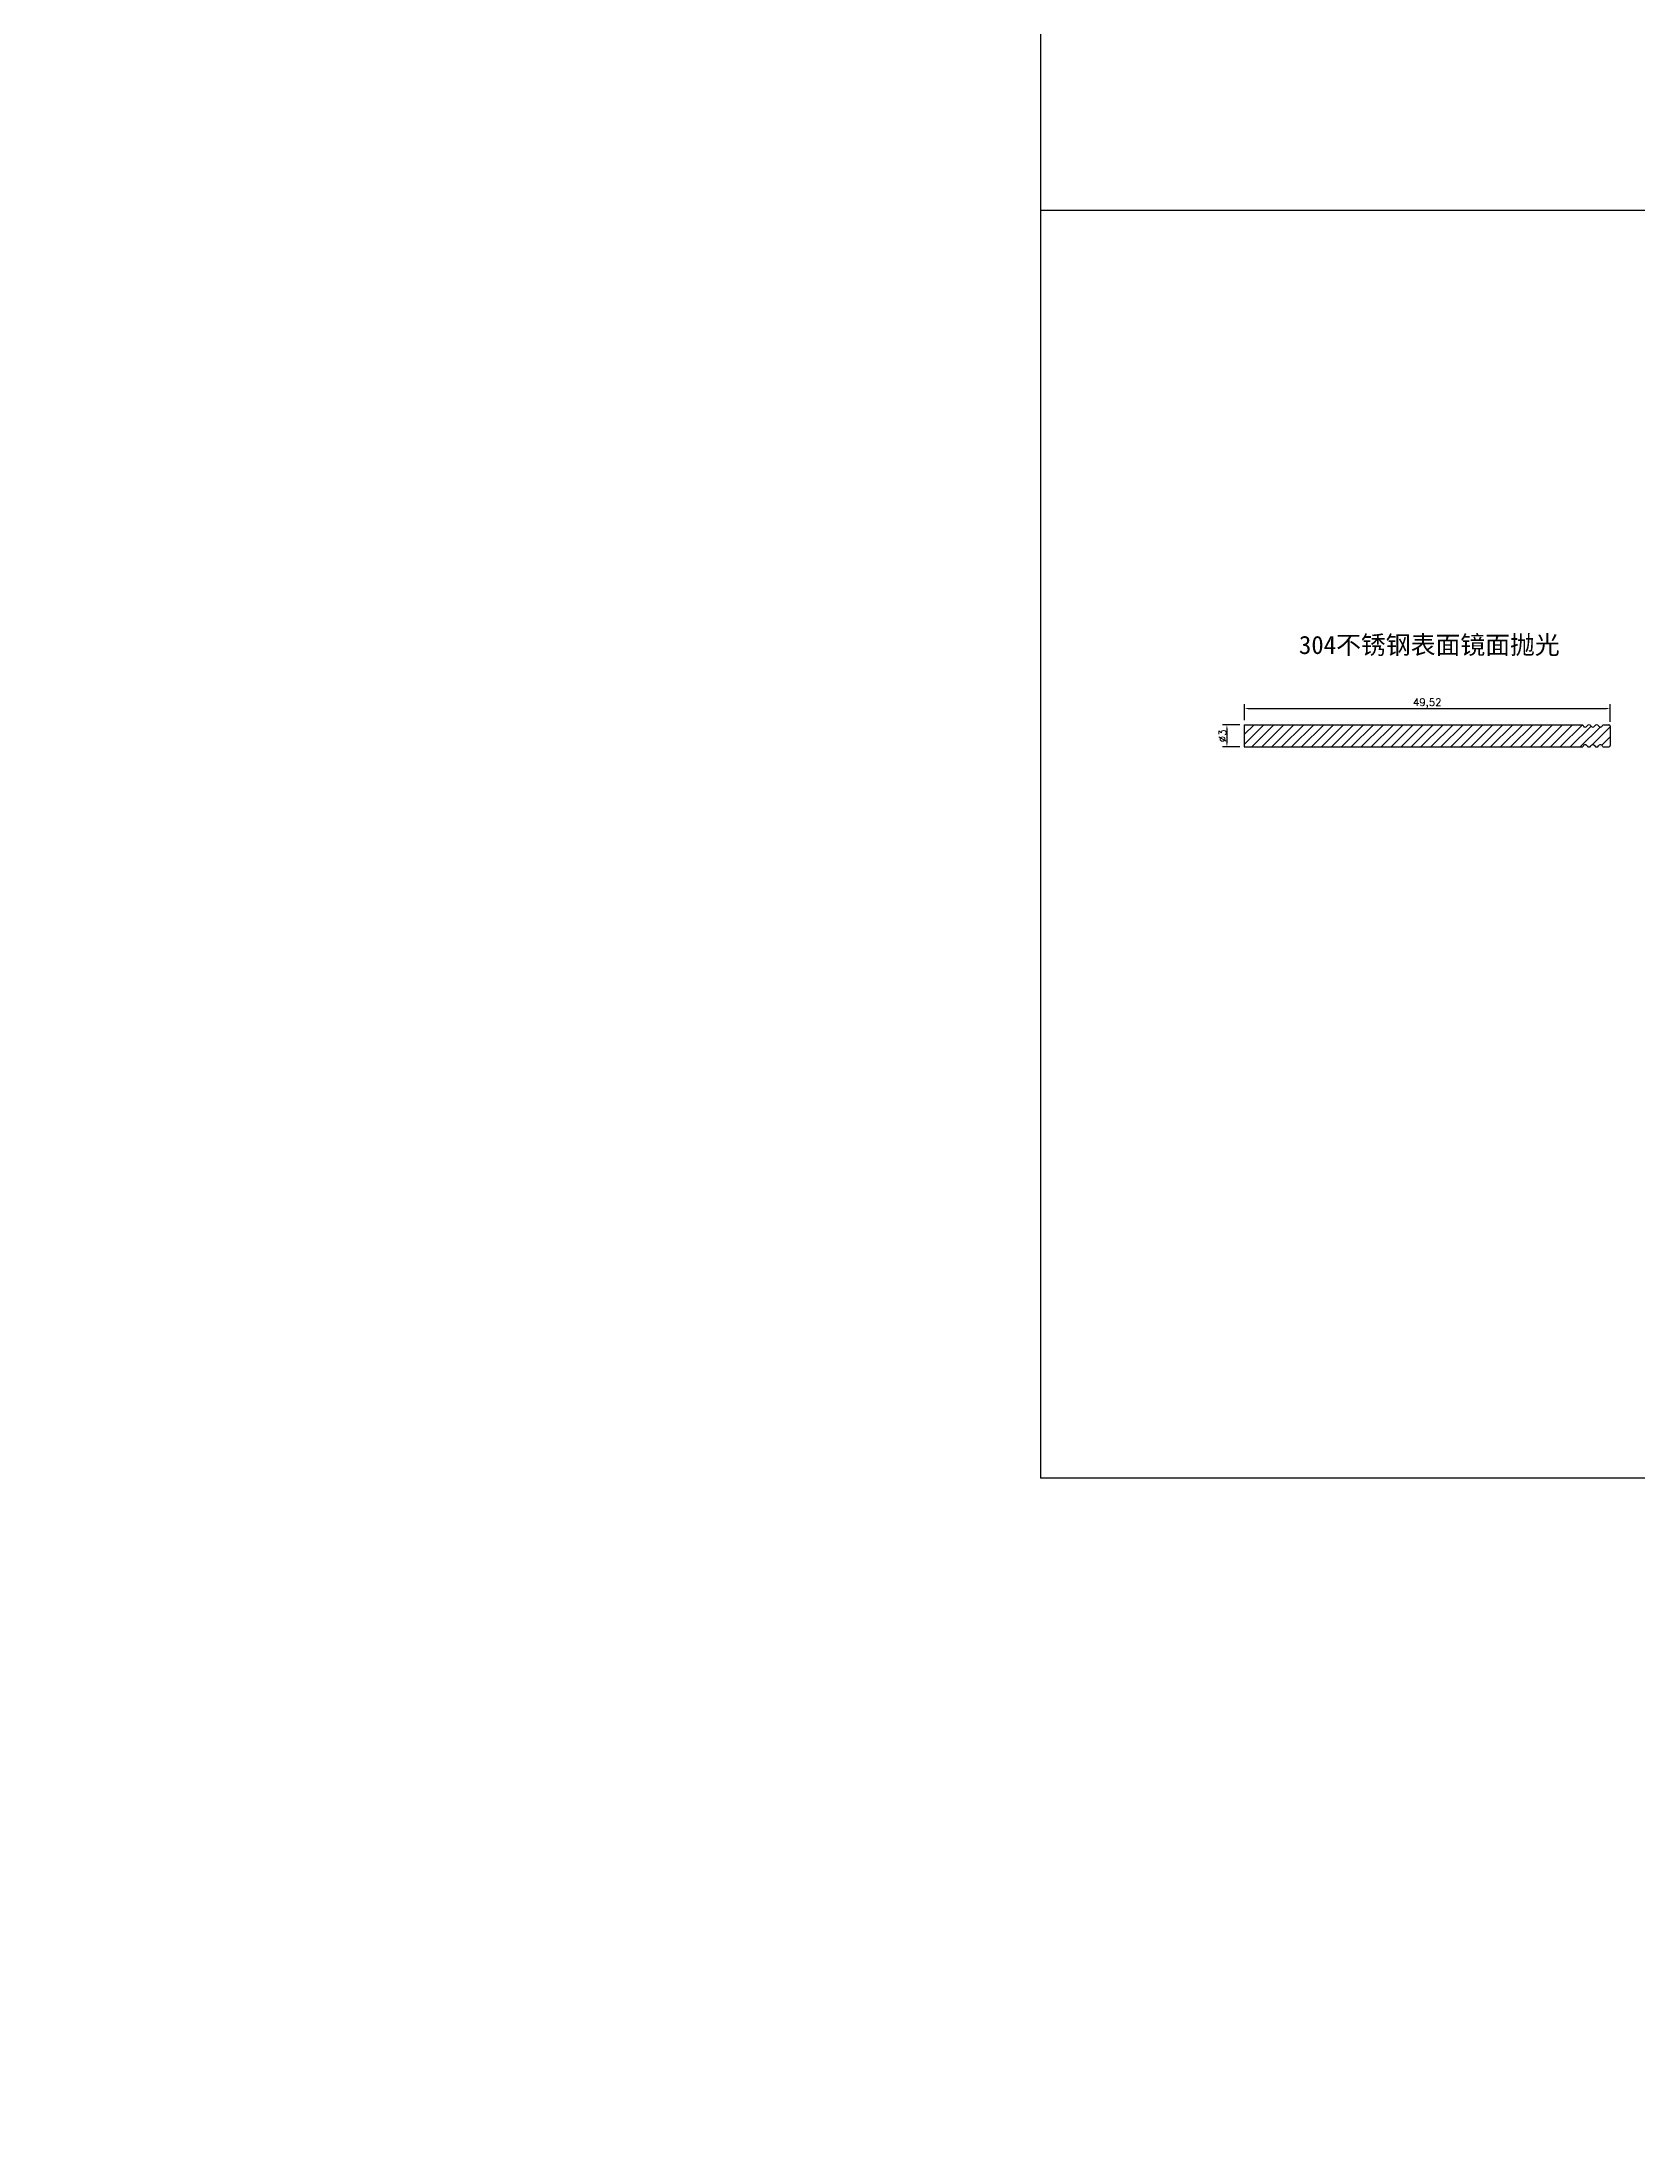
# Model space of a CAD drawing. Header units: millimetres. Extents: x 6817 to 10425, y -2870 to -164.
# Drawn here: x 9359.3 to 9575.3, y -1955.5 to -1671.2 of the extents above; entities that cross this region are included whole.
import ezdxf

# ---------------------------------------------------------------- set-up
doc = ezdxf.new("R2010")
doc.units = ezdxf.units.MM
doc.layers.add('图层2', color=108, linetype='Continuous')
doc.styles.get("Standard").update_dxf_attribs({"font": 'txt', "bigfont": 'gbcbig.shx'})
doc.dimstyles.new('ISO-25', dxfattribs={"dimtxt": 1, "dimasz": 0.5, "dimexe": 0.6, "dimexo": 0.625, "dimgap": 0.1, "dimtad": 1, "dimtxsty": 'Standard', "dimcen": 2.5, "dimadec": 0, "dimazin": 0, "dimtfac": 1, "dimtmove": 0, "dimatfit": 3, "dimfxl": 1, "dimarcsym": 0})

# ---------------------------------------------------------------- blocks, each defined once
blk = doc.blocks.new('*D282')
at = {"layer": 'Defpoints', "color": 0, "linetype": 'ByBlock', "transparency": 16777216}
for p in [(9522.02, -1763.64), (9519.66, -1766.64), (9522.02, -1766.64)]:
    blk.add_point(p, dxfattribs=at)
at = {"layer": '图层2', "color": 0, "linetype": 'ByBlock', "lineweight": -2, "transparency": 16777216}
for p, q in [((9521.39, -1763.64), (9519.06, -1763.64)), ((9519.66, -1764.14), (9519.66, -1766.14)), ((9521.39, -1766.64), (9519.06, -1766.64))]:
    blk.add_line(p, q, dxfattribs=at)
at = {"layer": '图层2', "color": 0, "linetype": 'ByBlock', "transparency": 16777216}
for points in [[(9519.58, -1764.14), (9519.74, -1764.14), (9519.66, -1763.64)], [(9519.58, -1766.14), (9519.74, -1766.14), (9519.66, -1766.64)]]:
    blk.add_solid(points, dxfattribs=at)
at = {"layer": '图层2', "color": 0, "linetype": 'ByBlock', "transparency": 16777216, "insert": (9519.06, -1765.14), "char_height": 1, "attachment_point": 5, "rotation": 90}
blk.add_mtext('%%C3', dxfattribs=at)
blk = doc.blocks.new('*D283')
at = {"layer": 'Defpoints', "color": 0, "linetype": 'ByBlock', "transparency": 16777216}
for p in [(9571.53, -1761.43), (9522.02, -1763.64), (9571.53, -1763.84)]:
    blk.add_point(p, dxfattribs=at)
at = {"layer": '图层2', "color": 0, "linetype": 'ByBlock', "lineweight": -2, "transparency": 16777216}
for p, q in [((9522.02, -1763.02), (9522.02, -1760.83)), ((9522.52, -1761.43), (9571.03, -1761.43)), ((9571.53, -1763.22), (9571.53, -1760.83))]:
    blk.add_line(p, q, dxfattribs=at)
at = {"layer": '图层2', "color": 0, "linetype": 'ByBlock', "transparency": 16777216}
for points in [[(9522.52, -1761.34), (9522.52, -1761.51), (9522.02, -1761.43)], [(9571.03, -1761.34), (9571.03, -1761.51), (9571.53, -1761.43)]]:
    blk.add_solid(points, dxfattribs=at)
at = {"layer": '图层2', "color": 0, "linetype": 'ByBlock', "transparency": 16777216, "insert": (9546.78, -1760.74), "char_height": 1, "attachment_point": 5}
blk.add_mtext('49,52', dxfattribs=at)
blk = doc.blocks.new('*D2126')
at = {"layer": 'Defpoints', "color": 0, "linetype": 'ByBlock'}
for p in [(10223.66, -339.2), (10223.66, -344.88), (10247.6, -344.88)]:
    blk.add_point(p, dxfattribs=at)
at = {"layer": 'Defpoints', "color": 0, "linetype": 'ByBlock', "transparency": 16777216}
for p in [(8490.81, -2490.52), (8490.81, -2500.59), (8495.81, -2500.59)]:
    blk.add_point(p, dxfattribs=at)
at = {"layer": '图层2', "color": 0, "linetype": 'ByBlock', "lineweight": -2}
for p, q in [((10224.28, -339.2), (10248.2, -339.2)), ((10247.6, -339.7), (10247.6, -344.38)), ((10224.28, -344.88), (10248.2, -344.88))]:
    blk.add_line(p, q, dxfattribs=at)
at = {"layer": '图层2', "color": 0, "linetype": 'ByBlock', "lineweight": -2, "transparency": 16777216}
for p, q in [((8490.81, -2499.97), (8490.81, -2489.92)), ((8495.81, -2499.97), (8495.81, -2489.92)), ((8495.31, -2490.52), (8491.31, -2490.52))]:
    blk.add_line(p, q, dxfattribs=at)
at = {"layer": '图层2', "color": 0, "linetype": 'ByBlock'}
for points in [[(10247.52, -339.7), (10247.69, -339.7), (10247.6, -339.2)], [(10247.52, -344.38), (10247.69, -344.38), (10247.6, -344.88)]]:
    blk.add_solid(points, dxfattribs=at)
at = {"layer": '图层2', "color": 0, "linetype": 'ByBlock', "transparency": 16777216}
for points in [[(8491.31, -2490.44), (8491.31, -2490.6), (8490.81, -2490.52)], [(8495.31, -2490.44), (8495.31, -2490.6), (8495.81, -2490.52)]]:
    blk.add_solid(points, dxfattribs=at)
at = {"layer": '图层2', "color": 0, "linetype": 'ByBlock', "insert": (10246.92, -342.04), "char_height": 1, "attachment_point": 5, "rotation": 90}
blk.add_mtext('5,67', dxfattribs=at)
at = {"layer": '图层2', "color": 0, "linetype": 'ByBlock', "transparency": 16777216, "insert": (8493.31, -2489.17), "char_height": 2.5, "attachment_point": 5}
blk.add_mtext('5', dxfattribs=at)
blk = doc.blocks.new('*D2131')
at = {"layer": 'Defpoints', "color": 0, "linetype": 'ByBlock'}
for p in [(10232.06, -998.37), (10223.18, -1004.37), (10232.05, -1004.37), (8546.57, -2519.73), (8541.76, -2524.11), (8546.57, -2524.11)]:
    blk.add_point(p, dxfattribs=at)
at = {"layer": '图层2', "color": 0, "linetype": 'ByBlock', "lineweight": -2}
for p, q in [((10231.43, -998.37), (10222.58, -998.37)), ((10223.18, -998.87), (10223.18, -1003.87)), ((10231.42, -1004.37), (10222.58, -1004.37)), ((8545.95, -2519.73), (8541.16, -2519.73)), ((8541.76, -2520.23), (8541.76, -2523.61)), ((8545.95, -2524.11), (8541.16, -2524.11))]:
    blk.add_line(p, q, dxfattribs=at)
at = {"layer": '图层2', "color": 0, "linetype": 'ByBlock'}
for points in [[(10223.1, -998.87), (10223.27, -998.87), (10223.18, -998.37)], [(10223.1, -1003.87), (10223.27, -1003.87), (10223.18, -1004.37)], [(8541.68, -2520.23), (8541.85, -2520.23), (8541.76, -2519.73)], [(8541.68, -2523.61), (8541.85, -2523.61), (8541.76, -2524.11)]]:
    blk.add_solid(points, dxfattribs=at)
at = {"layer": '图层2', "color": 0, "linetype": 'ByBlock', "char_height": 1, "attachment_point": 5, "rotation": 90}
for s, insert in [('6', (10222.58, -1001.37)), ('4,38', (8541.08, -2521.92))]:
    blk.add_mtext(s, dxfattribs=dict(at, insert=insert))
blk = doc.blocks.new('*D2135')
at = {"layer": 'Defpoints', "color": 0, "linetype": 'ByBlock'}
for p in [(10217.81, -308.87), (10215.31, -322.35), (10217.81, -322.35), (8521.92, -2501.88), (8520.7, -2501.9), (8521.32, -2502.94), (8534.07, -2513.08), (8534.07, -2513.08)]:
    blk.add_point(p, dxfattribs=at)
at = {"layer": '图层2', "color": 0, "linetype": 'ByBlock', "lineweight": -2}
for p, q in [((10215.31, -321.73), (10215.31, -308.27)), ((10215.81, -308.87), (10217.31, -308.87)), ((10217.81, -321.73), (10217.81, -308.27)), ((8520.84, -2502.55), (8519.96, -2501.85)), ((8521.46, -2501.45), (8520.82, -2500.86)), ((8521.6, -2500.9), (8522.67, -2499.8))]:
    blk.add_line(p, q, dxfattribs=at)
for start, end in [(138.9369, 139.8318), (135.6492, 137.293)]:
    blk.add_arc((8534.07, -2513.08), 17.43, start, end, dxfattribs=at)
at = {"layer": '图层2', "color": 0, "linetype": 'ByBlock'}
for points in [[(10215.81, -308.79), (10215.81, -308.96), (10215.31, -308.87)], [(10217.31, -308.79), (10217.31, -308.96), (10217.81, -308.87)], [(8520.81, -2501.89), (8520.68, -2501.79), (8520.43, -2502.23)], [(8520.86, -2501.58), (8520.99, -2501.69), (8521.26, -2501.26)]]:
    blk.add_solid(points, dxfattribs=at)
at = {"layer": '图层2', "color": 0, "linetype": 'ByBlock', "insert": (10216.56, -308.19), "char_height": 1, "attachment_point": 5}
blk.add_mtext('2,5', dxfattribs=at)
at = {"layer": '图层2', "color": 0, "linetype": 'ByBlock', "insert": (8521.71, -2499.93), "char_height": 1, "attachment_point": 5, "rotation": 45.6492}
blk.add_mtext('4°', dxfattribs=at)
blk = doc.blocks.new('*D2136')
at = {"layer": 'Defpoints', "color": 0, "linetype": 'ByBlock'}
for p in [(10215.31, -305.16), (10187.99, -322.35), (10215.31, -322.35), (8518.44, -2501.94), (8518.95, -2504.56), (8521.32, -2502.94), (8534.07, -2513.08), (8534.07, -2513.08)]:
    blk.add_point(p, dxfattribs=at)
at = {"layer": '图层2', "color": 0, "linetype": 'ByBlock', "lineweight": -2}
for p, q in [((10187.99, -321.73), (10187.99, -304.56)), ((10188.49, -305.16), (10214.81, -305.16)), ((10215.31, -321.73), (10215.31, -304.56)), ((8520.84, -2502.55), (8518.59, -2500.76)), ((8518.41, -2504.25), (8516.83, -2503.36))]:
    blk.add_line(p, q, dxfattribs=at)
blk.add_arc((8534.07, -2513.08), 19.19, 142.9688, 149.0795, dxfattribs=at)
at = {"layer": '图层2', "color": 0, "linetype": 'ByBlock'}
for points in [[(10188.49, -305.08), (10188.49, -305.24), (10187.99, -305.16)], [(10214.81, -305.08), (10214.81, -305.24), (10215.31, -305.16)], [(8518.68, -2501.48), (8518.81, -2501.58), (8519.06, -2501.13)], [(8517.68, -2503.27), (8517.53, -2503.18), (8517.35, -2503.66)]]:
    blk.add_solid(points, dxfattribs=at)
at = {"layer": '图层2', "color": 0, "linetype": 'ByBlock', "insert": (10201.65, -304.48), "char_height": 1, "attachment_point": 5}
blk.add_mtext('27,32', dxfattribs=at)
at = {"layer": '图层2', "color": 0, "linetype": 'ByBlock', "insert": (8517.66, -2502.03), "char_height": 1, "attachment_point": 5, "rotation": 56.0242}
blk.add_mtext('9°', dxfattribs=at)
blk = doc.blocks.new('*D2137')
at = {"layer": 'Defpoints', "color": 0, "linetype": 'ByBlock'}
for p in [(9807.81, -699.52), (9815.71, -699.52), (9807.81, -703.52), (8547.37, -2503.69), (8553.1, -2503.25), (8549.02, -2506.63), (8534.07, -2513.08), (8534.07, -2513.08)]:
    blk.add_point(p, dxfattribs=at)
at = {"layer": '图层2', "color": 0, "linetype": 'ByBlock', "lineweight": -2}
for p, q in [((9808.44, -699.52), (9816.31, -699.52)), ((9815.71, -703.02), (9815.71, -700.02)), ((9808.44, -703.52), (9816.31, -703.52)), ((8547.88, -2503.33), (8552.06, -2500.38)), ((8549.59, -2506.38), (8554.29, -2504.35))]:
    blk.add_line(p, q, dxfattribs=at)
blk.add_arc((8534.07, -2513.08), 21.43, 24.6901, 33.8883, dxfattribs=at)
at = {"layer": '图层2', "color": 0, "linetype": 'ByBlock'}
for points in [[(9815.63, -700.02), (9815.8, -700.02), (9815.71, -699.52)], [(9815.63, -703.02), (9815.8, -703.02), (9815.71, -703.52)], [(8551.78, -2501.18), (8551.92, -2501.09), (8551.57, -2500.72)], [(8553.61, -2504.1), (8553.46, -2504.17), (8553.74, -2504.59)]]:
    blk.add_solid(points, dxfattribs=at)
at = {"layer": '图层2', "color": 0, "linetype": 'ByBlock', "char_height": 1, "attachment_point": 5}
for s, insert, rotation in [('4', (9815.11, -701.52), 90), ('12°', (8553.28, -2502.31), 299.2892)]:
    blk.add_mtext(s, dxfattribs=dict(at, insert=insert, rotation=rotation))
blk = doc.blocks.new('*D2138')
at = {"layer": 'Defpoints', "color": 0, "linetype": 'ByBlock'}
for p in [(10222.99, -1057.99), (10220.99, -1061.58), (10222.99, -1061.58), (8548.61, -2494.31), (8561.47, -2494.31), (8561.47, -2496.24)]:
    blk.add_point(p, dxfattribs=at)
at = {"layer": '图层2', "color": 0, "linetype": 'ByBlock', "lineweight": -2}
for p, q in [((10220.99, -1060.96), (10220.99, -1057.39)), ((10222.99, -1060.96), (10222.99, -1057.39)), ((10221.49, -1057.99), (10222.49, -1057.99)), ((8548.61, -2494.94), (8548.61, -2496.84)), ((8561.47, -2494.94), (8561.47, -2496.84)), ((8549.11, -2496.24), (8560.97, -2496.24))]:
    blk.add_line(p, q, dxfattribs=at)
at = {"layer": '图层2', "color": 0, "linetype": 'ByBlock'}
for points in [[(10221.49, -1057.9), (10221.49, -1058.07), (10220.99, -1057.99)], [(10222.49, -1057.9), (10222.49, -1058.07), (10222.99, -1057.99)], [(8549.11, -2496.15), (8549.11, -2496.32), (8548.61, -2496.24)], [(8560.97, -2496.15), (8560.97, -2496.32), (8561.47, -2496.24)]]:
    blk.add_solid(points, dxfattribs=at)
at = {"layer": '图层2', "color": 0, "linetype": 'ByBlock', "char_height": 1, "attachment_point": 5}
for s, insert in [('2', (10221.99, -1057.39)), ('12,86', (8555.04, -2495.55))]:
    blk.add_mtext(s, dxfattribs=dict(at, insert=insert))
blk = doc.blocks.new('*D2178')
at = {"layer": 'Defpoints', "color": 0, "linetype": 'ByBlock'}
for p in [(9679.77, -1244.93), (9677.77, -1263.68), (9679.77, -1263.68), (8575.54, -2488.63), (8575.54, -2496.74), (8588.23, -2496.72)]:
    blk.add_point(p, dxfattribs=at)
at = {"layer": '图层2', "color": 0, "linetype": 'ByBlock', "lineweight": -2}
for p, q in [((9677.77, -1263.06), (9677.77, -1244.33)), ((9678.27, -1244.93), (9679.27, -1244.93)), ((9679.77, -1263.06), (9679.77, -1244.33)), ((8575.54, -2496.11), (8575.54, -2488.03)), ((8587.73, -2488.63), (8576.04, -2488.63)), ((8588.23, -2496.09), (8588.23, -2488.03))]:
    blk.add_line(p, q, dxfattribs=at)
at = {"layer": '图层2', "color": 0, "linetype": 'ByBlock'}
for points in [[(9678.27, -1244.85), (9678.27, -1245.02), (9677.77, -1244.93)], [(9679.27, -1244.85), (9679.27, -1245.02), (9679.77, -1244.93)], [(8576.04, -2488.54), (8576.04, -2488.71), (8575.54, -2488.63)], [(8587.73, -2488.54), (8587.73, -2488.71), (8588.23, -2488.63)]]:
    blk.add_solid(points, dxfattribs=at)
at = {"layer": '图层2', "color": 0, "linetype": 'ByBlock', "char_height": 1, "attachment_point": 5}
for s, insert in [('2', (9678.77, -1244.33)), ('12,69', (8581.88, -2487.94))]:
    blk.add_mtext(s, dxfattribs=dict(at, insert=insert))
blk = doc.blocks.new('*D2182')
at = {"layer": 'Defpoints', "color": 0, "linetype": 'ByBlock'}
for p in [(9769.11, -1256.58), (9769.11, -1277.58), (9805.21, -1277.58), (9044.3, -2421.38), (8495.81, -2452.39), (9044.3, -2517.79)]:
    blk.add_point(p, dxfattribs=at)
at = {"layer": '图层2', "color": 0, "linetype": 'ByBlock', "lineweight": -2}
for p, q in [((9769.74, -1256.58), (9805.81, -1256.58)), ((9805.21, -1257.08), (9805.21, -1277.08)), ((9769.74, -1277.58), (9805.81, -1277.58)), ((8495.81, -2451.76), (8495.81, -2420.78)), ((8496.31, -2421.38), (9043.8, -2421.38)), ((9044.3, -2517.17), (9044.3, -2420.78))]:
    blk.add_line(p, q, dxfattribs=at)
at = {"layer": '图层2', "color": 0, "linetype": 'ByBlock'}
for points in [[(9805.13, -1257.08), (9805.3, -1257.08), (9805.21, -1256.58)], [(9805.13, -1277.08), (9805.3, -1277.08), (9805.21, -1277.58)], [(8496.31, -2421.3), (8496.31, -2421.47), (8495.81, -2421.38)], [(9043.8, -2421.3), (9043.8, -2421.47), (9044.3, -2421.38)]]:
    blk.add_solid(points, dxfattribs=at)
at = {"layer": '图层2', "color": 0, "linetype": 'ByBlock', "insert": (9804.61, -1267.08), "char_height": 1, "attachment_point": 5, "rotation": 90}
blk.add_mtext('21', dxfattribs=at)
at = {"layer": '图层2', "color": 0, "linetype": 'ByBlock', "insert": (8770.06, -2420.7), "char_height": 1, "attachment_point": 5}
blk.add_mtext('548,49', dxfattribs=at)

msp = doc.modelspace()

# ---------------------------------------------------------------- hatches: boundary and pattern name
at = {"layer": '图层2', "linetype": 'ByBlock'}
h = msp.add_hatch(dxfattribs=at)
h.set_pattern_fill('ANSI31', color=4, scale=0.3)
h.set_pattern_definition([(45, (7204.4941, -1069.1562), (-0.6735192, 0.6735192), [])])
edge = h.paths.add_edge_path()
edge.add_arc((9571.334, -1766.444), 0.2, 270, 360)
edge.add_line((9571.534, -1766.444), (9571.534, -1763.644))
edge.add_line((9571.534, -1763.644), (9570.526, -1763.644))
edge.add_arc((9570.226, -1763.644), 0.3, -151.35504, 0, ccw=False)
edge.add_arc((9569.707, -1763.944), 0.3, 31.3738, 148.6262)
edge.add_arc((9569.187, -1763.644), 0.3, 208.64496, 331.35504, ccw=False)
edge.add_arc((9568.668, -1763.944), 0.3, 31.3738, 148.6262)
edge.add_arc((9568.148, -1763.644), 0.3, 180, 331.35504, ccw=False)
edge.add_line((9567.848, -1763.644), (9522.016, -1763.644))
edge.add_line((9522.016, -1763.644), (9522.016, -1766.644))
edge.add_line((9522.016, -1766.644), (9567.848, -1766.644))
edge.add_arc((9568.148, -1766.644), 0.3, 28.64496, 180, ccw=False)
edge.add_arc((9568.668, -1766.344), 0.3, 211.3738, 328.6262)
edge.add_arc((9569.187, -1766.644), 0.3, 28.64496, 151.35504, ccw=False)
edge.add_arc((9569.707, -1766.344), 0.3, 211.3738, 328.6262)
edge.add_arc((9570.226, -1766.644), 0.3, 0, 151.35504, ccw=False)
edge.add_line((9570.526, -1766.644), (9571.334, -1766.644))

# ---------------------------------------------------------------- linework, layer by layer
at = {"layer": '图层2', "color": 2, "linetype": 'ByBlock'}
for p, q in [((9494.427, -1522.385), (9494.427, -1694.006)), ((10175.615, -1694.006), (9494.427, -1694.006)), ((9494.427, -1694.006), (9494.427, -1865.627)), ((10175.615, -1865.627), (9494.427, -1865.627))]:
    msp.add_line(p, q, dxfattribs=at)
at = {"layer": '图层2', "color": 6, "linetype": 'ByBlock'}
for p, q in [((9522.016, -1763.644), (9522.016, -1766.644)), ((9522.016, -1763.644), (9567.848, -1763.644)), ((9570.526, -1763.644), (9571.334, -1763.644)), ((9571.534, -1763.844), (9571.534, -1766.444)), ((9522.016, -1766.644), (9567.848, -1766.644)), ((9570.526, -1766.644), (9571.334, -1766.644))]:
    msp.add_line(p, q, dxfattribs=at)
at = {"layer": '图层2', "color": 2, "linetype": 'ByBlock'}
for centre, start, end in [((9568.148, -1763.644), 180, 331.35504), ((9568.668, -1763.944), 31.3738, 148.6262), ((9569.187, -1763.644), 208.64496, 331.35504), ((9569.707, -1763.944), 28.64496, 148.6262), ((9570.226, -1763.644), 211.3738, 0), ((9568.148, -1766.644), 28.64496, 180), ((9568.668, -1766.344), 211.3738, 328.6262), ((9569.187, -1766.644), 28.64496, 151.35504), ((9569.707, -1766.344), 211.3738, 331.35504), ((9570.226, -1766.644), 0, 148.6262)]:
    msp.add_arc(centre, 0.3, start, end, dxfattribs=at)
at = {"layer": '图层2', "color": 6, "linetype": 'ByBlock'}
for centre, start, end in [((9571.334, -1763.844), 0, 90), ((9571.334, -1766.444), 270, 0)]:
    msp.add_arc(centre, 0.2, start, end, dxfattribs=at)

# ---------------------------------------------------------------- texts
at = {"color": 2, "insert": (9529.408, -1751.588), "char_height": 2.46562, "width": 38.16509, "attachment_point": 1}
msp.add_mtext('{\\fSimSun|b0|i0|c134|p2;304不锈钢表面镜面抛光}', dxfattribs=at)

# ---------------------------------------------------------------- dimensions: what is measured, and where the dimension line sits
at = {"layer": '图层2', "color": 2, "linetype": 'ByBlock'}
for base, p1, p2, picture, middle in [((10215.309, -305.16), (10187.985, -322.353), (10215.309, -322.353), '*D2136', (10201.647, -304.476)), ((10217.809, -308.872), (10215.309, -322.353), (10217.809, -322.353), '*D2135', (10216.559, -308.188)), ((10222.988, -1057.987), (10220.988, -1061.58), (10222.988, -1061.58), '*D2138', (10221.988, -1057.387)), ((8575.535, -2488.627), (8588.229, -2496.716), (8575.535, -2496.736), '*D2178', (8581.882, -2487.944)), ((9679.766, -1244.933), (9677.766, -1263.681), (9679.766, -1263.681), '*D2178', (9678.766, -1244.333)), ((9044.303, -2421.385), (8495.813, -2452.388), (9044.303, -2517.79), '*D2182', (8770.058, -2420.701))]:
    dim = msp.add_linear_dim(base=base, p1=p1, p2=p2, dimstyle='ISO-25', dxfattribs=at)
    dim.commit()
    dim.dimension.update_dxf_attribs({"geometry": picture, "text_midpoint": middle})
for base, p1, p2, picture, middle in [((10247.6033, -344.8767), (10223.6566, -339.202), (10223.6566, -344.8767), '*D2126', (10246.9199, -342.0394)), ((9815.715, -699.517), (9807.815, -703.516), (9807.815, -699.517), '*D2137', (9815.115, -701.517)), ((10223.184, -1004.368), (10232.058, -998.369), (10232.048, -1004.368), '*D2131', (10222.584, -1001.368)), ((9805.213, -1277.581), (9769.111, -1256.581), (9769.111, -1277.581), '*D2182', (9804.613, -1267.081))]:
    dim = msp.add_linear_dim(base=base, p1=p1, p2=p2, angle=90, dimstyle='ISO-25', dxfattribs=at)
    dim.commit()
    dim.dimension.update_dxf_attribs({"geometry": picture, "text_midpoint": middle})
at = {"layer": '图层2', "color": 3, "linetype": 'ByBlock'}
dim = msp.add_linear_dim(base=(9571.534, -1761.428), p1=(9522.016, -1763.644), p2=(9571.534, -1763.844), dimstyle='ISO-25', dxfattribs=at)
dim.commit()
dim.dimension.update_dxf_attribs({"geometry": '*D283', "text_midpoint": (9546.775, -1760.744)})
dim = msp.add_linear_dim(base=(9519.658, -1766.644), p1=(9522.016, -1763.644), p2=(9522.016, -1766.644), angle=90, text='%%C<>', dimstyle='ISO-25', dxfattribs=at)
dim.commit()
dim.dimension.update_dxf_attribs({"geometry": '*D282', "text_midpoint": (9519.058, -1765.144)})

doc.saveas('drawing.dxf')
